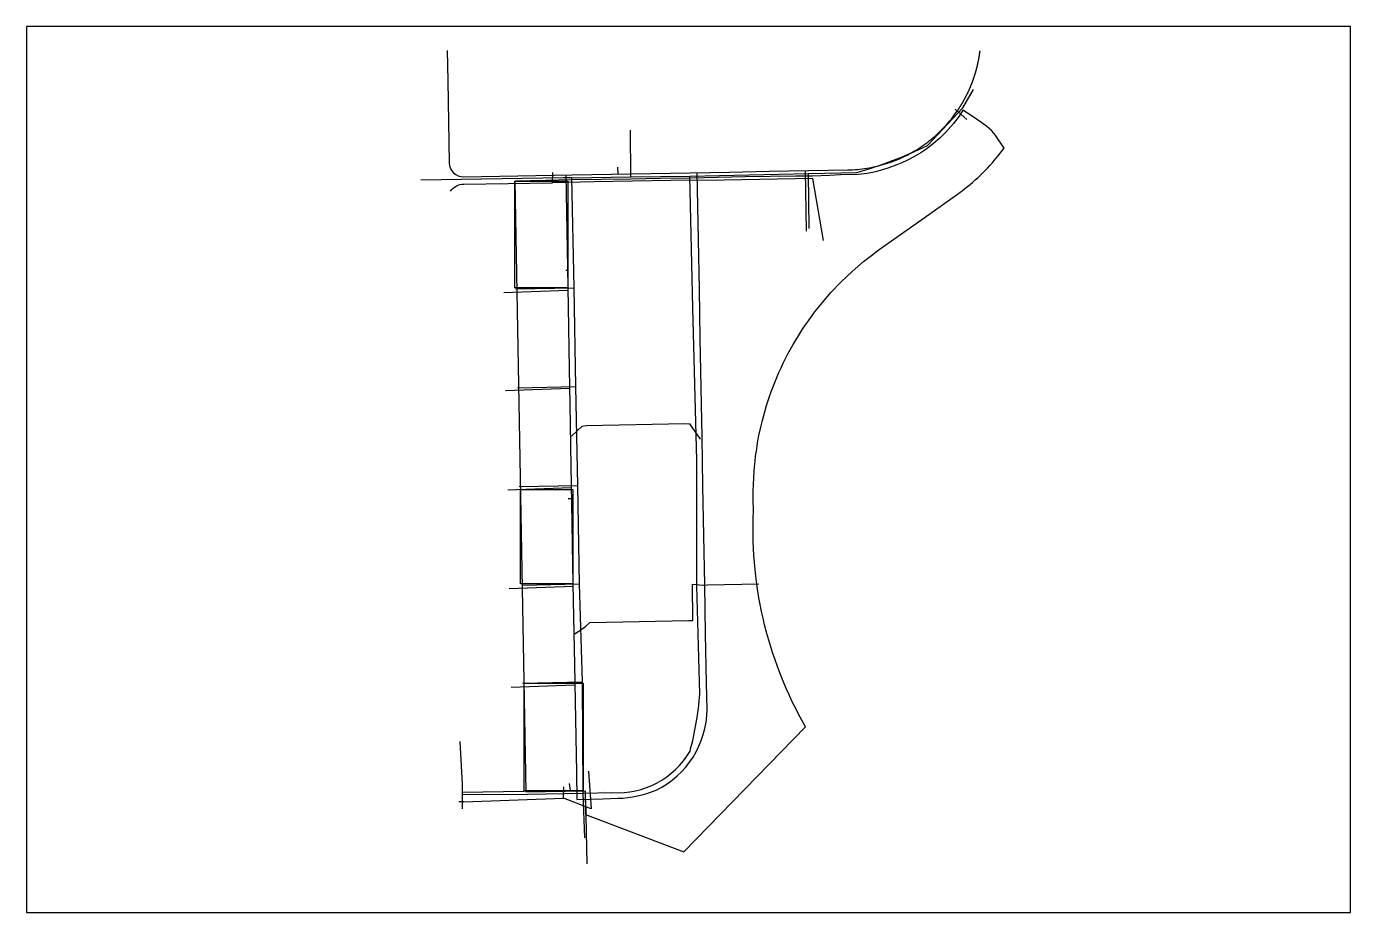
# Model space of a CAD drawing. Header units: millimetres. Extents: x 894538 to 897897, y 701957 to 704204.
import ezdxf
from ezdxf.lldxf.tags import DXFTag

# ---------------------------------------------------------------- set-up
doc = ezdxf.new("R2010")
doc.units = ezdxf.units.MM
doc.layers.add('Exercise02', color=212, linetype='Continuous', lineweight=30)
doc.styles.add('FtxD_ENG', font='arial.ttf')
tags = doc.linetypes.add('SD', pattern='A,5.644143,-0.049825,["SD",FtxD_ENG,S=0.306659,R=0,X=0,Y=-0.136973],-0.628838', length=6.322806).pattern_tags.tags
tags[6] = DXFTag(74, 10)
tags = doc.linetypes.add('SEWER', pattern='A,5.604726,-0.174688,["SS",FtxD_ENG,S=0.628705,R=0,X=0,Y=-0.290036],-1.339555', length=7.118969).pattern_tags.tags
tags[6] = DXFTag(74, 10)

msp = doc.modelspace()

# ---------------------------------------------------------------- linework, layer by layer
at = {"flags": 128}
for points in [[(895605, 704143.2), (895606.3, 704066.3), (895610.1, 703858.3, 0.41419), (895646.7, 703823), (895921.6, 703827.9), (896121.7, 703831.5)], [(895905.6, 703827.8), (895909.9, 703591.8), (895911.7, 703492), (895914, 703336), (895915.9, 703245.9), (895918.8, 703089.3), (895920.4, 702995.3), (895923.2, 702838), (895924.7, 702747.3), (895927.5, 702586.1), (895929.6, 702492.1), (895932.9, 702312), (895933.8, 702243.2), (895999.9, 702245.1), (896038.1, 702246.5, 0.088771), (896135.1, 702267.3, 0.283895), (896264.1, 702471.5), (896262.9, 702538.3), (896260.6, 702663.3), (896258.3, 702788.3), (896253.8, 703038.2), (896251.6, 703163.2), (896247.1, 703413.2), (896244.8, 703538.1), (896242.6, 703663.1), (896239.5, 703833.6)], [(895643.8, 702261.7), (895799.7, 702264.5), (895857.2, 702265.5), (895899.8, 702266.3), (895900.5, 702266.3, 0.005388), (895933.8, 702265.4, 0.005388)]]:
    msp.add_lwpolyline(points, format="xyb", dxfattribs=at)
for points in [[(896121.7, 703831.5), (896221.5, 703833.3), (896321.5, 703835.1), (896421.5, 703836.9), (896521.5, 703838.7), (896621.5, 703840.5), (896627.5, 703840.7), (896633.5, 703840.9), (896639.5, 703841.3), (896645.4, 703841.8), (896651.4, 703842.4), (896657.4, 703843), (896663.3, 703843.8), (896669.3, 703844.7), (896675.2, 703845.7), (896681.1, 703846.8), (896687, 703848), (896692.8, 703849.3), (896698.7, 703850.7), (896704.5, 703852.2), (896710.3, 703853.8), (896716, 703855.5), (896721.7, 703857.3), (896727.4, 703859.2), (896733.1, 703861.3), (896738.7, 703863.4), (896744.3, 703865.6), (896749.9, 703867.9), (896755.4, 703870.3), (896760.8, 703872.8), (896766.2, 703875.3), (896771.6, 703878), (896778.6, 703881.7), (896783.9, 703884.6), (896789.1, 703887.6), (896794.3, 703890.7), (896799.4, 703893.9), (896804.4, 703897.1), (896809.4, 703900.5), (896814.3, 703903.9), (896819.2, 703907.4), (896824, 703911), (896828.7, 703914.7), (896833.4, 703918.5), (896838, 703922.3), (896842.6, 703926.2), (896847, 703930.2), (896851.4, 703934.3), (896855.8, 703938.5), (896860, 703942.7), (896864.2, 703947), (896868.3, 703951.4), (896872.3, 703955.9), (896876.3, 703960.4), (896880.2, 703965), (896884, 703969.6), (896887.7, 703974.3), (896891.3, 703979.1), (896894.8, 703984), (896899.3, 703990.4), (896900, 703991.4), (896900.3, 703991.8), (896900.6, 703992.3), (896900.9, 703992.7), (896901.2, 703993.1), (896901.5, 703993.6), (896901.8, 703994), (896902, 703994.5), (896902.3, 703994.9), (896902.9, 703995.8), (896903.2, 703996.2), (896903.8, 703997.1), (896904.1, 703997.5), (896904.4, 703998), (896904.7, 703998.4), (896904.9, 703998.9), (896905.2, 703999.3), (896905.5, 703999.8), (896905.8, 704000.2), (896906.1, 704000.7), (896906.4, 704001.1), (896906.6, 704001.5), (896906.9, 704002), (896907.2, 704002.5), (896907.5, 704002.9), (896907.8, 704003.4), (896908, 704003.8), (896908.3, 704004.2), (896908.6, 704004.7), (896909.1, 704005.6), (896909.4, 704006.1), (896909.7, 704006.5), (896910, 704007), (896910.2, 704007.4), (896910.5, 704007.9), (896910.8, 704008.3), (896911, 704008.8), (896911.3, 704009.2), (896911.6, 704009.7), (896911.9, 704010.2), (896912.1, 704010.6), (896912.4, 704011.1), (896912.6, 704011.5), (896912.9, 704012), (896913.2, 704012.5), (896913.5, 704012.9), (896913.7, 704013.4), (896914.2, 704014.3), (896914.5, 704014.8), (896914.8, 704015.2), (896915, 704015.7), (896915.3, 704016.1), (896915.8, 704017), (896916.1, 704017.5), (896916.3, 704018), (896916.6, 704018.4), (896916.8, 704018.9), (896917.1, 704019.4), (896917.6, 704020.3), (896917.8, 704020.8), (896918.3, 704021.7), (896918.6, 704022.2), (896918.8, 704022.6), (896919.1, 704023.1), (896919.3, 704023.6), (896919.8, 704024.5), (896920.1, 704025), (896920.3, 704025.5), (896920.6, 704025.9), (896920.8, 704026.4), (896921, 704026.8), (896921.3, 704027.3), (896921.5, 704027.8), (896921.8, 704028.3), (896922, 704028.7), (896922.3, 704029.2), (896922.5, 704029.7), (896922.7, 704030.1), (896923, 704030.6), (896923.2, 704031.1), (896923.4, 704031.6), (896923.7, 704032.1), (896923.9, 704032.5), (896924.1, 704033), (896924.4, 704033.5), (896924.8, 704034.4), (896925.3, 704035.4), (896925.5, 704035.9), (896926, 704036.8), (896926.4, 704037.8), (896926.7, 704038.2), (896927.1, 704039.2), (896927.3, 704039.7), (896927.6, 704040.2), (896927.8, 704040.6), (896928.4, 704042.1), (896928.7, 704042.6), (896928.9, 704043.1), (896929.3, 704044), (896929.5, 704044.5), (896929.7, 704045), (896930.2, 704045.9), (896930.4, 704046.4), (896930.6, 704046.9), (896930.8, 704047.4), (896931, 704047.9), (896931.2, 704048.4), (896931.4, 704048.8), (896931.6, 704049.3), (896931.8, 704049.8), (896932.1, 704050.3), (896932.3, 704050.8), (896932.5, 704051.3), (896932.7, 704051.8), (896933.1, 704052.8), (896933.3, 704053.3), (896933.5, 704053.7), (896933.7, 704054.2), (896933.9, 704054.7), (896934.1, 704055.2), (896934.3, 704055.7), (896934.5, 704056.2), (896934.7, 704056.7), (896934.9, 704057.2), (896935.1, 704057.7), (896935.3, 704058.2), (896935.5, 704058.7), (896935.6, 704059.1), (896935.8, 704059.6), (896936, 704060.1), (896936.2, 704060.6), (896936.4, 704061.1), (896936.6, 704061.6), (896936.8, 704062.1), (896937, 704062.6), (896937.2, 704063.1), (896937.4, 704063.6), (896937.5, 704064.1), (896937.7, 704064.6), (896937.9, 704065.1), (896938.1, 704065.6), (896938.5, 704066.6), (896938.6, 704067.1), (896939, 704068.1), (896939.2, 704068.6), (896939.4, 704069.1), (896939.5, 704069.6), (896939.7, 704070), (896939.9, 704070.6), (896940.1, 704071.1), (896940.4, 704072.1), (896940.6, 704072.6), (896940.9, 704073.5), (896941.1, 704074.1), (896941.3, 704074.6), (896941.4, 704075.1), (896941.6, 704075.6), (896941.8, 704076.1), (896941.9, 704076.6), (896942.2, 704077.5), (896942.4, 704078.1), (896942.6, 704078.6), (896942.7, 704079.1), (896942.9, 704079.6), (896943.1, 704080.1), (896943.2, 704080.6), (896943.5, 704081.6), (896943.7, 704082.1), (896943.9, 704082.6), (896944, 704083.1), (896944.2, 704083.6), (896944.3, 704084.1), (896944.5, 704084.6), (896944.6, 704085.1), (896944.8, 704085.7), (896944.9, 704086.2), (896945.1, 704086.7), (896945.2, 704087.2), (896945.4, 704087.7), (896945.7, 704088.7), (896945.8, 704089.2), (896946, 704089.7), (896946.3, 704090.7), (896946.4, 704091.2), (896946.6, 704091.8), (896946.8, 704092.8), (896947, 704093.3), (896947.1, 704093.8), (896947.3, 704094.3), (896947.4, 704094.8), (896947.5, 704095.3), (896947.7, 704095.8), (896947.9, 704096.9), (896948.1, 704097.4), (896948.2, 704097.9), (896948.3, 704098.4), (896948.5, 704098.9), (896948.6, 704099.4), (896948.7, 704099.9), (896948.9, 704100.4), (896949, 704101), (896949.1, 704101.5), (896949.3, 704102), (896949.4, 704102.5), (896949.5, 704103), (896949.6, 704103.5), (896949.8, 704104), (896949.9, 704104.6), (896950, 704105.1), (896950.1, 704105.6), (896950.2, 704106.1), (896950.5, 704107.1), (896950.6, 704107.7), (896950.8, 704108.7), (896950.9, 704109.2), (896951.1, 704109.7), (896951.2, 704110.2), (896951.3, 704110.7), (896951.4, 704111.3), (896951.5, 704111.8), (896951.7, 704112.8), (896952, 704113.8), (896952.1, 704114.4), (896952.2, 704114.9), (896952.3, 704115.4), (896952.4, 704115.9), (896952.6, 704117), (896952.7, 704117.5), (896952.8, 704118), (896953, 704119), (896953.1, 704119.6), (896953.2, 704120.1), (896953.3, 704120.6), (896953.4, 704121.1), (896953.5, 704121.7), (896953.6, 704122.2), (896953.7, 704122.7), (896953.9, 704123.7), (896954, 704124.2), (896954.1, 704124.8), (896954.2, 704125.3), (896954.2, 704125.8), (896954.3, 704126.3), (896954.4, 704126.9), (896954.6, 704127.9), (896954.7, 704128.4), (896954.8, 704128.9), (896954.9, 704129.5), (896954.9, 704130), (896955, 704130.5), (896955.1, 704131), (896955.2, 704131.6), (896955.3, 704132.6), (896955.4, 704133.1), (896955.5, 704133.7), (896955.7, 704134.7), (896955.7, 704135.2), (896955.8, 704135.7), (896955.9, 704136.2), (896956, 704136.8), (896956, 704137.3), (896956.2, 704138.4), (896956.3, 704139.4), (896956.4, 704139.9), (896956.5, 704140.5), (896956.5, 704141), (896956.6, 704141.5), (896956.7, 704142), (896956.7, 704142.6)], [(896037.2, 703847.6), (896037.6, 703830)], [(896516.4, 703684.9), (896513.7, 703838.6)], [(895905.7, 703586), (895910, 703585.9)], [(895910.9, 703534.6), (895748.4, 703528.8)], [(895915, 703286.1), (895752.6, 703280.3)], [(895919.8, 703034.2), (895758.5, 703028.4)], [(895911.9, 703006.8), (895920.2, 703007)], [(895924.1, 702783.8), (895762.1, 702778)], [(895928.7, 702533.3), (895767.6, 702527.6)], [(895914.4, 702284.2), (895916.8, 702267)], [(895956.2, 702243.9), (895959, 702080.6)], [(896004.2, 702265.6), (896003.7, 702265.7)]]:
    msp.add_lwpolyline(points, dxfattribs=at)
at = {"linetype": 'SEWER'}
msp.add_lwpolyline([(895643.8, 702256.5), (895809.7, 702257.4), (895949.8, 702259.9), (896023.6, 702261.1, 0.284084), (896221.1, 702366.1, 0.044514), (896246, 702511.2), (896238.6, 702785.8), (896238, 703103.7), (896227.8, 703490.8), (896220.7, 703825), (896521.2, 703831.6), (896643.9, 703834, 0.042583), (896823, 703902.2), (896913.1, 703998.3), (896940.2, 704044.8)], format="xyb", dxfattribs=at)
at = {"ltscale": 1.5}
msp.add_lwpolyline([(896913.4, 703991.9), (896903.4, 703976.4), (896889.1, 703958), (896876, 703942.8), (896869, 703935.4), (896854.3, 703921), (896839, 703907.4), (896822.8, 703895), (896814.5, 703889), (896806.2, 703883.6), (896788.6, 703873.4), (896770.7, 703864.2), (896758.3, 703858.6), (896745.7, 703853.3), (896723, 703844.9), (896706.2, 703839.6), (896694.8, 703836.5), (896683.5, 703834), (896670.3, 703831.4), (896662.8, 703830.4), (896647.9, 703829.2), (896603, 703827.8), (896574.5, 703826.3), (896531.8, 703825), (896521.5, 703824.8), (896488.8, 703824.2), (896360.5, 703822.7), (896221.8, 703819.9), (896146.4, 703818.3), (896071.5, 703817.2), (895920.4, 703814.9), (895855.5, 703813.3), (895776.9, 703812.1), (895804.7, 702262.6), (895954.9, 702265.3), (895956.1, 702205.3), (896205.3, 702110.5), (896514.2, 702427.6), (896504.6, 702444.8), (896496.3, 702460.3), (896488.2, 702475.9), (896480.5, 702491.6), (896473, 702507.5), (896465.8, 702523.5), (896458.9, 702539.6), (896448.8, 702564.5), (896442.6, 702580.9), (896436.7, 702597.4), (896431.1, 702614), (896425.8, 702630.8), (896420.7, 702647.6), (896416, 702664.4), (896410.3, 702686.3), (896406.3, 702703.4), (896402.5, 702720.5), (896399, 702737.7), (896395.9, 702755), (896393, 702772.3), (896390.4, 702789.6), (896387.8, 702810.1), (896385.9, 702827.6), (896384.3, 702845), (896383, 702862.5), (896382, 702880), (896381.3, 702897.6), (896381, 702915.1), (896381, 702940.4), (896381.3, 702957.9), (896382, 702975.2), (896381.5, 703005.1), (896381.4, 703027.1), (896381.7, 703040.4), (896382.6, 703061.2), (896383.4, 703074.5), (896384.5, 703087.7), (896385.8, 703100.9), (896387.4, 703114.1), (896389.2, 703127.2), (896391.2, 703140.3), (896393.4, 703153.4), (896395.9, 703166.5), (896401.3, 703191.6), (896404.4, 703204.5), (896407.8, 703217.4), (896411.4, 703230.1), (896415.2, 703242.8), (896419.2, 703255.5), (896423.4, 703268.1), (896427.9, 703280.5), (896432.6, 703293), (896441.1, 703314), (896446.3, 703326.2), (896451.8, 703338.3), (896457.5, 703350.3), (896463.4, 703362.2), (896469.5, 703373.9), (896475.8, 703385.6), (896482.3, 703397.2), (896489, 703408.6), (896495.9, 703420), (896506.2, 703436.1), (896513.6, 703447.1), (896521.2, 703458), (896528.9, 703468.7), (896536.9, 703479.4), (896545, 703489.8), (896553.3, 703500.2), (896578.3, 703529.2), (896604.6, 703556.8), (896632.4, 703583.2), (896661.4, 703608), (896681.1, 703623.5), (896701.2, 703638.3), (896794.9, 703704.9), (896901.9, 703780.9), (896902, 703780.9), (896902, 703781), (896906.6, 703784.3), (896911.3, 703787.7), (896918.1, 703792.9), (896924.9, 703798.3), (896931.6, 703803.7), (896938.2, 703809.3), (896944.7, 703815), (896951.1, 703820.8), (896957.4, 703826.7), (896963.6, 703832.7), (896969.7, 703838.9), (896975.7, 703845.1), (896981.5, 703851.5), (896987.3, 703857.9), (896992.9, 703864.4), (896998.5, 703871.1), (897018, 703895.5), (896996.5, 703927.3), (896991.4, 703934), (896985.9, 703940.1), (896974.2, 703950.3), (896961.3, 703959.7), (896936.6, 703976.8)], close=True, dxfattribs=at)
at = {"linetype": 'SD'}
for points in [[(896893.8, 703994.9), (896923, 703968.3)], [(896559.2, 703661), (896532.6, 703818.8), (896306.6, 703814.1), (896172.2, 703813.6), (896172.2, 703813.6), (895977.8, 703810.1), (895872.4, 703808.1), (895872.6, 703834.3)], [(895919.9, 703164.8), (895947.5, 703190.4), (895958.1, 703192.4), (896207.6, 703196.8), (896220.1, 703196.1)], [(896247.4, 703157.8), (896220.1, 703196.1)], [(895929.1, 702663.5), (895956.2, 702682.5), (895967, 702692.6), (896217, 702697.1), (896228.3, 702697.3), (896226.9, 702789.6)], [(896226.9, 702789.6), (896254.5, 702786.8), (896265.4, 702788), (896395.4, 702790.3)], [(895963.1, 702315.7), (895970.1, 702220), (895900.4, 702246.8)], [(895900.4, 702246.8), (895900.6, 702275.3)], [(895646.8, 702237.5), (895900.4, 702246.8)]]:
    msp.add_lwpolyline(points, dxfattribs=at)
at = {"linetype": 'SEWER'}
for points in [[(896070.8, 703823.3), (896069.9, 703941.7)], [(895954.2, 702146.2), (895949.8, 702259.9), (895948, 702541.6), (895940.5, 702790.5), (895936.7, 703040.1), (895931.1, 703290.9), (895926.7, 703541.5), (895921.2, 703820), (895899.2, 703820.3), (895537.7, 703814.5)], [(895921.2, 703820), (896070.8, 703823.3), (896220.7, 703825)], [(896523.6, 703691.5), (896521.2, 703831.6)], [(895778.6, 703538.9), (895926.7, 703541.5)], [(895783.7, 703287.4), (895931.2, 703290.9)], [(895787.3, 703037.6), (895936.7, 703040.1)], [(895796, 702787.2), (895940.5, 702790.5)], [(895795.8, 702538.3), (895948, 702541.6)], [(895643.6, 702219.7), (895643.9, 702282.3), (895638.2, 702390.7)]]:
    msp.add_lwpolyline(points, dxfattribs=at)
at = {"linetype": 'Continuous', "ltscale": 0.7}
for points in [[(895776.9, 703812.1), (895910.8, 703812.1), (895910.8, 703541.2), (895776.9, 703541.2)], [(895791, 703029.6), (895924, 703029.6), (895924, 702790.1), (895791, 702790.1)], [(895799.8, 702538.4), (895949.8, 702538.4), (895949.8, 702265.2), (895799.8, 702265.2)]]:
    msp.add_lwpolyline(points, close=True, dxfattribs=at)
at = {"linetype": 'SD'}
msp.add_lwpolyline([(895613.6, 703786.5, -0.259736), (895647.1, 703804.1), (895872.4, 703808.1)], format="xyb", dxfattribs=at)
at = {"linetype": 'Continuous', "ltscale": 0.7}
msp.add_lwpolyline([(895646.8, 702237.5), (895634.3, 702237.5)], dxfattribs=at)
at = {"layer": 'Exercise02', "ltscale": 1.5}
msp.add_lwpolyline([(894537.7, 701956.8), (897896.5, 701956.8), (897896.5, 704204.3), (894537.7, 704204.3)], close=True, dxfattribs=at)

doc.saveas('drawing.dxf')
